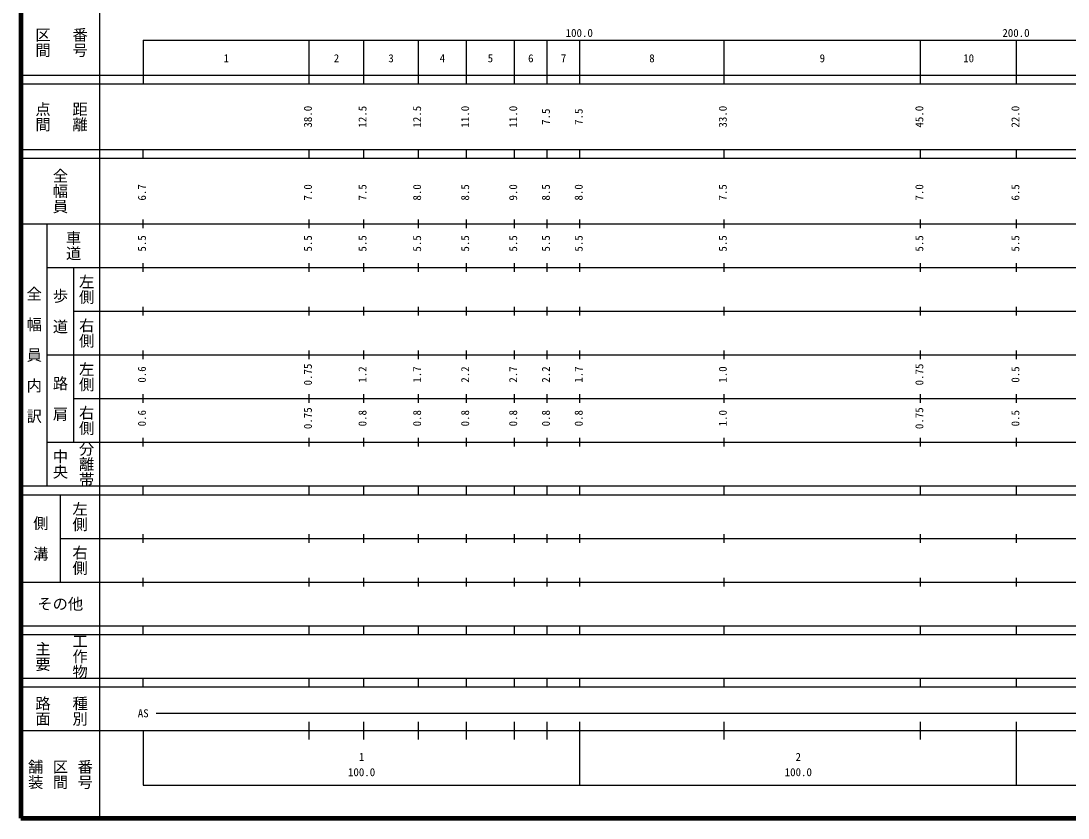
# Model space of a CAD drawing. Units: millimetres on the paper, enlarged 1000 times. Extents: x 40000 to 680000, y 20000 to 380000.
# Drawn here: x 40000 to 279770, y 20000 to 202409 of the extents above; entities that cross this region are included whole.
import ezdxf
from ezdxf.enums import TextEntityAlignment as Align

# ---------------------------------------------------------------- set-up
doc = ezdxf.new("R2010")
doc.units = ezdxf.units.MM
doc.header["$LTSCALE"] = 1000
doc.layers.add('M-TTL', color=2, linetype='Continuous', lineweight=140)
doc.layers.add('M-TTL-BAND', color=7, linetype='Continuous', lineweight=25)
doc.styles.add('@ＭＳ ゴシック', font='')
doc.styles.add('ＭＳ ゴシック', font='')
doc.styles.get('@ＭＳ ゴシック').set_extended_font_data('@MS Gothic')
doc.styles.get('ＭＳ ゴシック').set_extended_font_data('MS Gothic')

msp = doc.modelspace()

# ---------------------------------------------------------------- linework, layer by layer
at = {"layer": 'M-TTL'}
for p, q in [((40000, 380000), (40000, 20000)), ((40000, 20000), (680000, 20000))]:
    msp.add_line(p, q, dxfattribs=at)
at = {"layer": 'M-TTL-BAND'}
for p, q in [((58000, 370000), (58000, 20000)), ((68000, 198000), (579000, 198000)), ((68000, 198000), (68000, 188000)), ((106000, 188000), (106000, 198000)), ((118500, 188000), (118500, 198000)), ((131000, 188000), (131000, 198000)), ((142000, 188000), (142000, 198000)), ((153000, 188000), (153000, 198000)), ((160500, 188000), (160500, 198000)), ((168000, 188000), (168000, 198000)), ((201000, 188000), (201000, 198000)), ((246000, 188000), (246000, 198000)), ((268000, 188000), (268000, 198000)), ((40000, 190000), (579000, 190000)), ((40000, 188000), (579000, 188000)), ((40000, 173000), (579000, 173000)), ((68000, 171000), (68000, 173000)), ((106000, 171000), (106000, 173000)), ((118500, 171000), (118500, 173000)), ((131000, 171000), (131000, 173000)), ((142000, 171000), (142000, 173000)), ((153000, 171000), (153000, 173000)), ((160500, 171000), (160500, 173000)), ((168000, 171000), (168000, 173000)), ((201000, 171000), (201000, 173000)), ((246000, 171000), (246000, 173000)), ((268000, 171000), (268000, 173000)), ((40000, 171000), (579000, 171000)), ((40000, 156000), (579000, 156000)), ((46000, 96000), (46000, 156000)), ((68000, 155000), (68000, 157000)), ((106000, 155000), (106000, 157000)), ((118500, 155000), (118500, 157000)), ((131000, 155000), (131000, 157000)), ((142000, 155000), (142000, 157000)), ((153000, 155000), (153000, 157000)), ((160500, 155000), (160500, 157000)), ((168000, 155000), (168000, 157000)), ((201000, 155000), (201000, 157000)), ((246000, 155000), (246000, 157000)), ((268000, 155000), (268000, 157000)), ((68000, 145000), (68000, 147000)), ((106000, 145000), (106000, 147000)), ((118500, 145000), (118500, 147000)), ((131000, 145000), (131000, 147000)), ((142000, 145000), (142000, 147000)), ((153000, 145000), (153000, 147000)), ((160500, 145000), (160500, 147000)), ((168000, 145000), (168000, 147000)), ((201000, 145000), (201000, 147000)), ((246000, 145000), (246000, 147000)), ((268000, 145000), (268000, 147000)), ((46000, 146000), (579000, 146000)), ((52000, 146000), (52000, 106000)), ((68000, 135000), (68000, 137000)), ((106000, 135000), (106000, 137000)), ((118500, 135000), (118500, 137000)), ((131000, 135000), (131000, 137000)), ((142000, 135000), (142000, 137000)), ((153000, 135000), (153000, 137000)), ((160500, 135000), (160500, 137000)), ((168000, 135000), (168000, 137000)), ((201000, 135000), (201000, 137000)), ((246000, 135000), (246000, 137000)), ((268000, 135000), (268000, 137000)), ((52000, 136000), (579000, 136000)), ((46000, 126000), (579000, 126000)), ((68000, 125000), (68000, 127000)), ((106000, 125000), (106000, 127000)), ((118500, 125000), (118500, 127000)), ((131000, 125000), (131000, 127000)), ((142000, 125000), (142000, 127000)), ((153000, 125000), (153000, 127000)), ((160500, 125000), (160500, 127000)), ((168000, 125000), (168000, 127000)), ((201000, 125000), (201000, 127000)), ((246000, 125000), (246000, 127000)), ((268000, 125000), (268000, 127000)), ((52000, 116000), (579000, 116000)), ((68000, 115000), (68000, 117000)), ((106000, 115000), (106000, 117000)), ((118500, 115000), (118500, 117000)), ((131000, 115000), (131000, 117000)), ((142000, 115000), (142000, 117000)), ((153000, 115000), (153000, 117000)), ((160500, 115000), (160500, 117000)), ((168000, 115000), (168000, 117000)), ((201000, 115000), (201000, 117000)), ((246000, 115000), (246000, 117000)), ((268000, 115000), (268000, 117000)), ((46000, 106000), (579000, 106000)), ((68000, 105000), (68000, 107000)), ((106000, 105000), (106000, 107000)), ((118500, 105000), (118500, 107000)), ((131000, 105000), (131000, 107000)), ((142000, 105000), (142000, 107000)), ((153000, 105000), (153000, 107000)), ((160500, 105000), (160500, 107000)), ((168000, 105000), (168000, 107000)), ((201000, 105000), (201000, 107000)), ((246000, 105000), (246000, 107000)), ((268000, 105000), (268000, 107000)), ((40000, 96000), (579000, 96000)), ((68000, 94000), (68000, 96000)), ((106000, 94000), (106000, 96000)), ((118500, 94000), (118500, 96000)), ((131000, 94000), (131000, 96000)), ((142000, 94000), (142000, 96000)), ((153000, 94000), (153000, 96000)), ((160500, 94000), (160500, 96000)), ((168000, 94000), (168000, 96000)), ((201000, 94000), (201000, 96000)), ((246000, 94000), (246000, 96000)), ((268000, 94000), (268000, 96000)), ((40000, 94000), (579000, 94000)), ((49000, 94000), (49000, 74000)), ((49000, 84000), (579000, 84000)), ((68000, 83000), (68000, 85000)), ((106000, 83000), (106000, 85000)), ((118500, 83000), (118500, 85000)), ((131000, 83000), (131000, 85000)), ((142000, 83000), (142000, 85000)), ((153000, 83000), (153000, 85000)), ((160500, 83000), (160500, 85000)), ((168000, 83000), (168000, 85000)), ((201000, 83000), (201000, 85000)), ((246000, 83000), (246000, 85000)), ((268000, 83000), (268000, 85000)), ((68000, 73000), (68000, 75000)), ((106000, 73000), (106000, 75000)), ((118500, 73000), (118500, 75000)), ((131000, 73000), (131000, 75000)), ((142000, 73000), (142000, 75000)), ((153000, 73000), (153000, 75000)), ((160500, 73000), (160500, 75000)), ((168000, 73000), (168000, 75000)), ((201000, 73000), (201000, 75000)), ((246000, 73000), (246000, 75000)), ((268000, 73000), (268000, 75000)), ((40000, 74000), (579000, 74000)), ((40000, 64000), (579000, 64000)), ((68000, 62000), (68000, 64000)), ((106000, 62000), (106000, 64000)), ((118500, 62000), (118500, 64000)), ((131000, 62000), (131000, 64000)), ((142000, 62000), (142000, 64000)), ((153000, 62000), (153000, 64000)), ((160500, 62000), (160500, 64000)), ((168000, 62000), (168000, 64000)), ((201000, 62000), (201000, 64000)), ((246000, 62000), (246000, 64000)), ((268000, 62000), (268000, 64000)), ((40000, 62000), (579000, 62000)), ((40000, 52000), (579000, 52000)), ((68000, 50000), (68000, 52000)), ((106000, 50000), (106000, 52000)), ((118500, 50000), (118500, 52000)), ((131000, 50000), (131000, 52000)), ((142000, 50000), (142000, 52000)), ((153000, 50000), (153000, 52000)), ((160500, 50000), (160500, 52000)), ((168000, 50000), (168000, 52000)), ((201000, 50000), (201000, 52000)), ((246000, 50000), (246000, 52000)), ((268000, 50000), (268000, 52000)), ((40000, 50000), (579000, 50000)), ((71000, 44000), (565000, 44000)), ((106000, 38000), (106000, 42000)), ((118500, 38000), (118500, 42000)), ((131000, 38000), (131000, 42000)), ((142000, 38000), (142000, 42000)), ((153000, 38000), (153000, 42000)), ((160500, 38000), (160500, 42000)), ((168000, 27500), (168000, 42000)), ((201000, 38000), (201000, 42000)), ((246000, 38000), (246000, 42000)), ((268000, 27500), (268000, 42000)), ((40000, 40000), (579000, 40000)), ((68000, 40000), (68000, 27500)), ((68000, 27500), (579000, 27500))]:
    msp.add_line(p, q, dxfattribs=at)

# ---------------------------------------------------------------- texts
at = {"layer": 'M-TTL-BAND', "style": '@ＭＳ ゴシック'}
for s, p in [('区間', (45000, 197500)), ('番号', (53500, 197500)), ('点間', (45000, 180500)), ('距離', (53500, 180500)), ('全幅員', (49000, 163500)), ('車道', (52000, 151000)), ('左側', (55000, 141000)), ('全\u3000幅\u3000員\u3000内\u3000訳', (43000, 126000)), ('歩\u3000道', (49000, 136000)), ('右側', (55000, 131000)), ('左側', (55000, 121000)), ('路\u3000肩', (49000, 116000)), ('右側', (55000, 111000)), ('分離帯', (55000, 101000)), ('中央', (49000, 101000)), ('左側', (53500, 89000)), ('側\u3000溝', (44500, 84000)), ('右側', (53500, 79000)), ('主要', (45000, 57000)), ('工作物', (53500, 57000)), ('路面', (45000, 44500)), ('種別', (53500, 44500)), ('舗装', (43333, 30000)), ('区間', (49000, 30000)), ('番号', (54667, 30000))]:
    msp.add_text(s, height=2566, rotation=270, dxfattribs=at).set_placement(p, align=Align.MIDDLE_CENTER)
at = {"layer": 'M-TTL-BAND', "style": 'ＭＳ ゴシック'}
for s, p in [('100.0', (167844, 198195)), ('200.0', (267844, 198195)), ('1', (87000, 192405)), ('2', (112250, 192405)), ('3', (124750, 192405)), ('4', (136500, 192405)), ('5', (147500, 192405)), ('6', (156750, 192405)), ('7', (164250, 192405)), ('8', (184500, 192405)), ('9', (223500, 192405)), ('10', (257000, 192405)), ('AS', (68000, 42500)), ('1', (118000, 32523)), ('2', (218000, 32523)), ('100.0', (118000, 29033)), ('100.0', (218000, 29033))]:
    msp.add_text(s, height=1833, dxfattribs=at).set_placement(p, align=Align.BOTTOM_CENTER)
for s, p in [('38.0', (107170, 180500)), ('12.5', (119670, 180500)), ('12.5', (132170, 180500)), ('11.0', (143170, 180500)), ('11.0', (154170, 180500)), ('33.0', (202170, 180500)), ('45.0', (247170, 180500)), ('22.0', (269170, 180500)), ('7.5', (161670, 180500)), ('7.5', (169170, 180500)), ('6.7', (69170, 163174)), ('7.0', (107170, 163174)), ('7.5', (119670, 163174)), ('8.0', (132170, 163174)), ('8.5', (143170, 163174)), ('9.0', (154170, 163174)), ('8.5', (161670, 163174)), ('8.0', (169170, 163174)), ('7.5', (202170, 163174)), ('7.0', (247170, 163174)), ('6.5', (269170, 163174)), ('5.5', (69170, 151500)), ('5.5', (107170, 151500)), ('5.5', (119670, 151500)), ('5.5', (132170, 151500)), ('5.5', (143170, 151500)), ('5.5', (154170, 151500)), ('5.5', (161670, 151500)), ('5.5', (169170, 151500)), ('5.5', (202170, 151500)), ('5.5', (247170, 151500)), ('5.5', (269170, 151500)), ('0.6', (69170, 121500)), ('0.75', (107170, 121500)), ('1.2', (119670, 121500)), ('1.7', (132170, 121500)), ('2.2', (143170, 121500)), ('2.7', (154170, 121500)), ('2.2', (161670, 121500)), ('1.7', (169170, 121500)), ('1.0', (202170, 121500)), ('0.75', (247170, 121500)), ('0.5', (269170, 121500)), ('0.6', (69170, 111500)), ('0.75', (107170, 111500)), ('0.8', (119670, 111500)), ('0.8', (132170, 111500)), ('0.8', (143170, 111500)), ('0.8', (154170, 111500)), ('0.8', (161670, 111500)), ('0.8', (169170, 111500)), ('1.0', (202170, 111500)), ('0.75', (247170, 111500)), ('0.5', (269170, 111500))]:
    msp.add_text(s, height=1833, rotation=90, dxfattribs=at).set_placement(p, align=Align.BOTTOM_CENTER)
msp.add_text('その他', height=2566, dxfattribs=at).set_placement((49000, 69000), align=Align.MIDDLE_CENTER)

doc.saveas('drawing.dxf')
